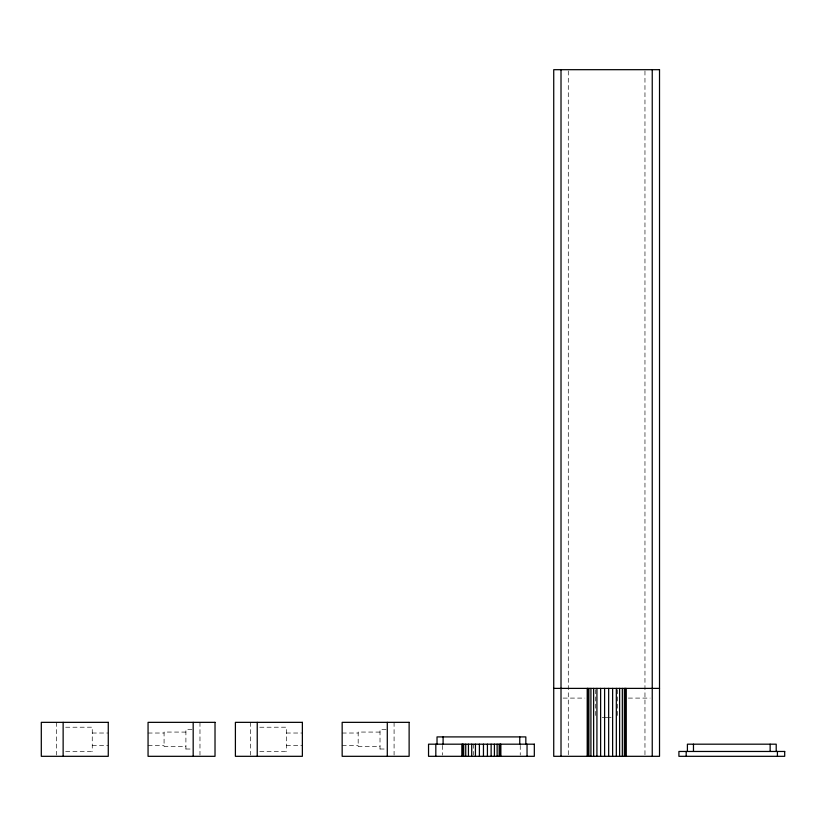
<?xml version="1.0" encoding="UTF-8"?>
<svg xmlns="http://www.w3.org/2000/svg" width="826" height="826" viewBox="0 0 826 826"><rect width="100%" height="100%" fill="white"/><g stroke="black" fill="none" stroke-linecap="round" stroke-linejoin="round"><path stroke-width="0.62" stroke-dasharray="4.13 3.1" d="M563.146 698.094L584.901 698.094M628.349 698.094L650.103 698.094M602.164 717.495L604.033 717.495M604.549 717.495L608.173 717.495M609.216 717.495L611.085 717.495M65.667 727.231L92.254 727.2L92.254 751.464M259.767 727.231L286.354 727.2L286.354 751.464M191.973 729.668L185.902 729.626L185.902 749.037M386.072 729.668L380.012 729.626L380.012 749.037M185.902 732.094L164.075 732.053L164.075 746.611L185.902 746.58M380.012 732.094L358.174 732.053L358.174 746.611L380.012 746.58M92.254 733.023L108.268 733.023M148.06 733.034L164.075 733.023M286.354 733.023L302.368 733.023M342.16 733.034L358.174 733.023M92.254 745.641L108.268 745.641M148.06 745.63L164.075 745.641M286.354 745.641L302.368 745.641M342.16 745.63L358.174 745.641M185.902 749.006L191.973 749.037M380.012 749.006L386.072 749.037M65.667 751.464L92.254 751.443M259.767 751.464L286.354 751.443M644.961 70.964L644.961 755.057M617.538 689.648L617.528 717.495M595.711 689.648L595.722 717.495M568.288 70.964L568.288 755.057M520.246 745.403L520.246 755.109M473.422 744.185L473.422 755.109M442.612 745.403L442.612 755.109M394.085 722.347L394.085 755.057M250.443 722.347L250.443 755.057M199.975 722.347L199.975 755.057M56.344 722.347L56.344 755.057"/><path stroke-width="1.24" d="M553.73 688.388L659.52 688.388M777.421 751.464L777.421 756.317M776.213 751.464L776.213 744.185L687.408 744.185L687.408 751.464M770.142 744.185L770.142 751.464M693.468 744.185L693.468 751.464M686.189 751.464L686.189 756.317M652.241 69.683L652.241 756.317M626.036 688.388L626.036 756.317M625.612 688.388L625.612 756.317M624.353 688.388L624.353 756.317M622.329 688.388L622.329 756.317M619.614 688.388L619.614 756.317M616.33 688.388L616.33 756.317M612.624 688.388L612.624 756.317M608.659 688.388L608.659 756.317M604.601 688.388L604.601 756.317M600.626 688.388L600.626 756.317M596.919 688.388L596.919 756.317M593.636 688.388L593.636 756.317M590.92 688.388L590.92 756.317M588.897 688.388L588.897 756.317M587.637 688.388L587.637 756.317M587.214 688.388L587.214 756.317M561.009 69.683L561.009 756.317M527.04 744.185L527.04 756.317M525.832 744.185L525.832 736.906L437.026 736.906L437.026 744.185M519.76 736.906L519.76 744.185M500.835 744.185L500.835 756.317M500.411 744.185L500.411 756.317M499.162 744.185L499.162 756.317M497.128 744.185L497.128 756.317M494.413 744.185L494.413 756.317M491.129 744.185L491.129 756.317M487.423 744.185L487.423 756.317M483.458 744.185L483.458 756.317M479.4 744.185L479.4 756.317M475.435 744.185L475.435 756.317M471.718 744.185L471.718 756.317M468.445 744.185L468.445 756.317M465.73 744.185L465.73 756.317M463.696 744.185L463.696 756.317M462.446 744.185L462.446 756.317M462.023 744.185L462.023 756.317M443.097 736.906L443.097 744.185M435.818 744.185L435.818 756.317M387.291 722.347L387.291 756.317M257.237 722.347L257.237 756.317M193.181 722.347L193.181 756.317M63.137 722.347L63.137 756.317M659.52 69.683L553.73 69.683L553.73 756.317L659.52 756.317L659.52 69.683M108.268 722.347L41.3 722.347L41.3 756.317L108.268 756.317L108.268 722.347M215.018 722.347L148.06 722.347L148.06 756.317L215.018 756.317L215.018 722.347M302.368 722.347L235.4 722.347L235.4 756.317L302.368 756.317L302.368 722.347M409.128 722.347L342.16 722.347L342.16 756.317L409.128 756.317L409.128 722.347M534.319 744.185L428.539 744.185L428.539 756.317L534.319 756.317L534.319 744.185M784.7 751.464L678.91 751.464L678.91 756.317L784.7 756.317L784.7 751.464"/></g></svg>
